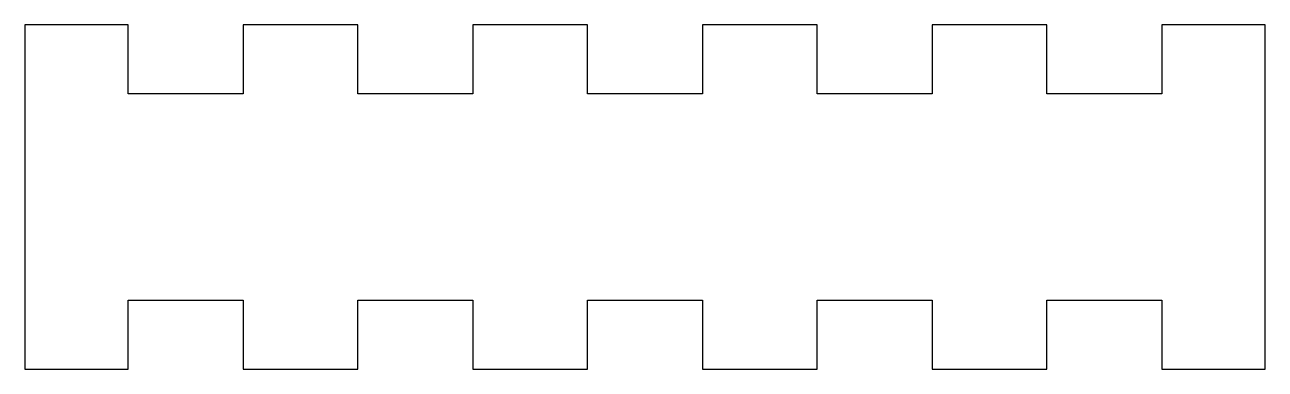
# Model space of a CAD drawing. Header units: millimetres. Extents: x -27 to 27, y -7.5 to 7.5.
import ezdxf

# ---------------------------------------------------------------- set-up
doc = ezdxf.new("R2010")
doc.units = ezdxf.units.MM

msp = doc.modelspace()

# ---------------------------------------------------------------- linework, layer by layer
at = {"color": 7, "linetype": 'Continuous', "lineweight": 25}
for p, q in [((-27, 7.5), (-27, -7.5)), ((-22.5, 7.5), (-27, 7.5)), ((-22.5, 4.5), (-22.5, 7.5)), ((-17.5, 7.5), (-17.5, 4.5)), ((-12.5, 7.5), (-17.5, 7.5)), ((-12.5, 4.5), (-12.5, 7.5)), ((-7.5, 7.5), (-7.5, 4.5)), ((-2.5, 7.5), (-7.5, 7.5)), ((-2.5, 4.5), (-2.5, 7.5)), ((2.5, 7.5), (2.5, 4.5)), ((7.5, 7.5), (2.5, 7.5)), ((7.5, 4.5), (7.5, 7.5)), ((12.5, 7.5), (12.5, 4.5)), ((17.5, 7.5), (12.5, 7.5)), ((17.5, 4.5), (17.5, 7.5)), ((22.5, 7.5), (22.5, 4.5)), ((27, 7.5), (22.5, 7.5)), ((27, -7.5), (27, 7.5)), ((-17.5, 4.5), (-22.5, 4.5)), ((-7.5, 4.5), (-12.5, 4.5)), ((2.5, 4.5), (-2.5, 4.5)), ((12.5, 4.5), (7.5, 4.5)), ((22.5, 4.5), (17.5, 4.5)), ((-22.5, -4.5), (-17.5, -4.5)), ((-22.5, -7.5), (-22.5, -4.5)), ((-17.5, -4.5), (-17.5, -7.5)), ((-12.5, -4.5), (-7.5, -4.5)), ((-12.5, -7.5), (-12.5, -4.5)), ((-7.5, -4.5), (-7.5, -7.5)), ((-2.5, -4.5), (2.5, -4.5)), ((-2.5, -7.5), (-2.5, -4.5)), ((2.5, -4.5), (2.5, -7.5)), ((7.5, -4.5), (12.5, -4.5)), ((7.5, -7.5), (7.5, -4.5)), ((12.5, -4.5), (12.5, -7.5)), ((17.5, -4.5), (22.5, -4.5)), ((17.5, -7.5), (17.5, -4.5)), ((22.5, -4.5), (22.5, -7.5)), ((-27, -7.5), (-22.5, -7.5)), ((-17.5, -7.5), (-12.5, -7.5)), ((-7.5, -7.5), (-2.5, -7.5)), ((2.5, -7.5), (7.5, -7.5)), ((12.5, -7.5), (17.5, -7.5)), ((22.5, -7.5), (27, -7.5))]:
    msp.add_line(p, q, dxfattribs=at)

doc.saveas('drawing.dxf')
